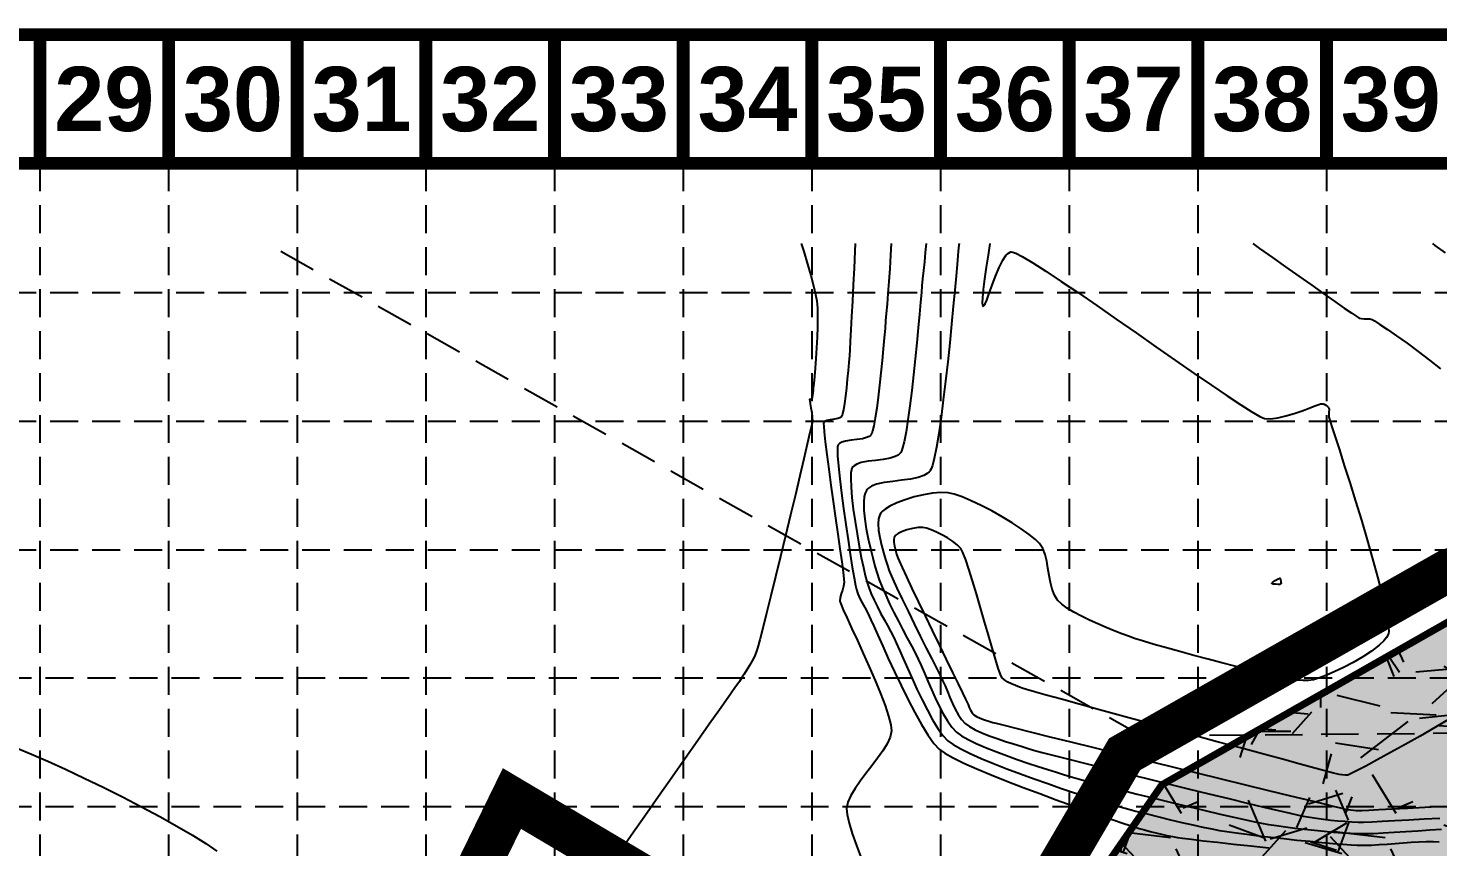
# Model space of a CAD drawing. Header units: feet. Extents: x 2414608 to 4831854, y 6980761 to 13962729.
# Drawn here: x 2415607.1 to 2415985.1, y 6981924.6 to 6982144.1 of the extents above; entities that cross this region are included whole.
import ezdxf
from ezdxf.enums import TextEntityAlignment as Align

# ---------------------------------------------------------------- set-up
doc = ezdxf.new("R2010")
doc.units = ezdxf.units.FT
doc.header["$LTSCALE"] = 40
doc.header["$MEASUREMENT"] = 0
doc.linetypes.add('DASHED2', pattern=[0.375, 0.25, -0.125])
doc.linetypes.add('HIDDEN', pattern=[0.375, 0.25, -0.125])
for name, color, linetype in [('BASE', 7, 'CONTINUOUS'), ('CONSTRUCTION ENTRANCE', 130, 'CONTINUOUS'), ('E-CNTR-1', 11, 'CONTINUOUS'), ('E-CNTR-5', 13, 'CONTINUOUS'), ('esmt', 2, 'DASHED2'), ('GRID', 254, 'HIDDEN'), ('LIMITS OF DISTURBANCE', 1, 'DASHED2')]:
    doc.layers.add(name, color=color, linetype=linetype)
doc.styles.get("Standard").update_dxf_attribs({"font": 'ARIALBD.TTF', "width": 2})
pattern_1 = [(228.0128, (-2222763.533272509, -6422397.110558138), (-460.7998981723102, -518.4000772765771), [7.749273599999998, -767.1794687999999]), (184.9697, (-2222768.71727251, -6422402.870558138), (691.2000605674158, 57.59949928360616), [13.2979968, -1316.50128]), (132.5104, (-2222781.965272509, -6422404.022558138), (575.9994653767764, -633.6004996149808), [9.376588799999997, -928.2834431999997]), (267.2737, (-2222804.429272509, -6422418.422558138), (57.59977062108617, 1152.000016990471), [12.10970879999999, -1198.860940799999]), (292.8337, (-2222805.00527251, -6422430.518558138), (-288.0005705531793, 691.1997933183997), [11.874528, -1175.5798848]), (357.2737, (-2222800.39727251, -6422441.462558138), (-1152.000016990472, 57.59977062108621), [12.1097088, -1198.8609408]), (37.6942, (-2222788.30127251, -6422442.038558139), (-748.8004231075954, -575.9994473372462), [16.01447039999999, -1585.431302399999]), (72.2553, (-2222775.629272509, -6422432.246558138), (403.2006199318316, 1267.199782919377), [15.1193088, -1496.8120896]), (121.4296, (-2222771.021272509, -6422417.846558138), (-460.8004742885586, 748.7997141019716), [12.15072, -1202.9226048]), (175.2364, (-2222777.357272509, -6422407.478558138), (633.6000545080082, -57.59951228128858), [13.87192319999999, -679.7239487999992]), (222.3974, (-2222791.18127251, -6422406.326558138), (-691.2004234218183, -633.599543924013), [17.9394048, -1776.0024]), (138.8141, (-2222747.405272509, -6422418.998558138), (-403.2001697360092, 345.5998452485426), [6.122937599999999, -606.1734144000001]), (171.4692, (-2222752.01327251, -6422414.966558138), (748.7999012053515, -115.2004556182919), [11.64885119999999, -1153.239033599999]), (225, (-2222763.533272509, -6422413.238558138), (-6.394884621840901e-15, -57.60001782425964), [8.145849599999998, -73.31281919999999]), (203.1985999999999, (-2222767.56527251, -6422406.326558138), (287.9999844864236, 115.2000763352555), [4.386700800000001, -434.281824]), (291.8014, (-2222771.59727251, -6422408.054558137), (-57.59999484483737, 172.8000157254203), [6.203692799999998, -303.9818111999999]), (30.9638, (-2222769.293272509, -6422413.814558138), (172.7998860837887, 115.2001430519462), [10.07591039999999, -325.7869247999997]), (161.5651, (-2222760.65327251, -6422408.630558138), (115.2000250325546, -57.59990802562794), [7.285881600000001, -174.8613312]), (16.38950000000001, (-2222805.00527251, -6422408.054558137), (576.0001266285288, 172.799580085515), [10.20672, -1010.467872]), (70.3462, (-2222795.21327251, -6422405.174558138), (-230.3997262486126, -633.6001230109182), [8.562873599999998, -847.7227007999998]), (293.1986, (-2222760.65327251, -6422397.110558138), (-115.2000763352556, 287.9999844864234), [8.773343999999996, -429.8951807999999]), (343.6105, (-2222757.197272509, -6422405.174558138), (-576.0001266285287, 172.7995800855152), [10.20671999999999, -1010.467871999999]), (339.444, (-2222805.00527251, -6422443.766558138), (-288.0001062456436, 115.1997693938832), [9.842687999999999, -482.2919424]), (294.7751, (-2222795.78927251, -6422447.222558138), (-287.9995501005217, 633.6001970979329), [8.24705279999999, -816.459436799999]), (66.80140000000002, (-2222760.077272509, -6422454.710558138), (115.2000763352556, 287.9999844864234), [8.773343999999996, -429.8951807999999]), (17.35400000000001, (-2222756.621272509, -6422446.646558138), (-748.8001162999777, -230.3996833301251), [9.655545599999996, -955.8964223999997]), (69.444, (-2222788.30127251, -6422454.710558138), (-115.1997693938834, -288.0001062456434), [4.921343999999999, -487.2132864]), (101.3098999999999, (-2222763.533272509, -6422454.710558138), (-57.59986361250846, 230.4000433285028), [2.937023999999998, -290.7664703999998]), (165.9638, (-2222764.109272509, -6422451.830558138), (172.800031449009, -57.59988810400773), [11.874528, -225.61632]), (186.009, (-2222775.629272509, -6422448.950558138), (575.999985652188, 57.59996068695406), [11.00448, -1089.4419648]), (303.6901, (-2222769.293272509, -6422418.998558138), (-57.60007686761419, 115.1999745276188), [8.307187199999996, -199.3725503999999]), (353.1572, (-2222764.685272509, -6422425.910558138), (979.1999634515644, -115.2004606804662), [14.5033344, -1435.8276288]), (60.94540000000001, (-2222750.285272509, -6422427.638558138), (-230.4000015666785, -403.2000221512138), [5.930265599999998, -587.0980223999998]), (90, (-2222747.405272509, -6422422.454558138), (-57.59999999999999, 57.59999999999998), [3.455999999999999, -54.14399999999998]), (120.2564, (-2222776.781272509, -6422447.222558138), (230.3997054798351, -403.2001414572325), [8.0020224, -792.2027519999999]), (48.01279999999998, (-2222780.81327251, -6422440.310558138), (460.79989817231, 518.4000772765772), [15.4985472, -759.4301951999996]), (0, (-2222770.445272509, -6422428.790558138), (57.59999999999999, 57.59999999999998), [14.976, -42.624]), (325.3048, (-2222755.469272509, -6422428.790558138), (-575.9996693176815, 403.2004959126406), [9.107366399999998, -901.6285823999999]), (254.0546, (-2222747.981272509, -6422433.974558138), (-57.59999362347155, -230.4000072951638), [8.386675199999997, -410.9476607999999]), (207.646, (-2222750.285272509, -6422442.038558139), (-1094.399758493544, -576.0004442785445), [13.654944, -1351.8417024]), (175.4261, (-2222762.38127251, -6422448.374558138), (-748.800032158779, 57.59970054687842), [14.44602239999999, -1430.154662399999])]

msp = doc.modelspace()

# ---------------------------------------------------------------- hatches: boundary and pattern name
at = {"layer": 'CONSTRUCTION ENTRANCE'}
h = msp.add_hatch(dxfattribs=at)
h.set_pattern_fill('GRAVEL', color=256, scale=57.59999999999999, style=0)
h.set_pattern_definition(pattern_1)
h.paths.add_polyline_path([(2416131.912233004, 6982012.65770456), (2416012.186139903, 6981998.671972117), (2415911.118652926, 6981941.175042673), (2415883.13074374, 6981900.771796904), (2415863.252732472, 6981858.46152065), (2415982.640375817, 6981794.825510407), (2416006.517921198, 6981874.370526219), (2416034.375029623, 6981914.143028108), (2416082.130092531, 6981922.097530891), (2416132.229681105, 6981928.587380555)])
h = msp.add_hatch(dxfattribs=at)
h.set_pattern_fill('GRAVEL', color=256, scale=57.59999999999999, style=0)
h.set_pattern_definition(pattern_1)
h.paths.add_polyline_path([(2416131.912233004, 6982012.65770456), (2416012.186139903, 6981998.671972117), (2415911.118652926, 6981941.175042673), (2415883.13074374, 6981900.771796904), (2415863.252732472, 6981858.46152065), (2415982.640375817, 6981794.825510407), (2416006.517921198, 6981874.370526219), (2416034.375029623, 6981914.143028108), (2416082.130092531, 6981922.097530891), (2416132.229681105, 6981928.587380555)])
h = msp.add_hatch(dxfattribs=at)
h.set_pattern_fill('GRAVEL', color=256, scale=57.59999999999999, style=0)
h.set_pattern_definition(pattern_1)
h.paths.add_polyline_path([(2416131.912233004, 6982012.65770456), (2416012.186139903, 6981998.671972117), (2415911.118652926, 6981941.175042673), (2415883.13074374, 6981900.771796904), (2415863.252732472, 6981858.46152065), (2415982.640375817, 6981794.825510407), (2416006.517921198, 6981874.370526219), (2416034.375029623, 6981914.143028108), (2416082.130092531, 6981922.097530891), (2416132.229681105, 6981928.587380555)])
h = msp.add_hatch(dxfattribs=at)
h.set_pattern_fill('GRAVEL', color=256, scale=57.59999999999999, style=0)
h.set_pattern_definition(pattern_1)
h.paths.add_polyline_path([(2416131.912233004, 6982012.65770456), (2416012.186139903, 6981998.671972117), (2415911.118652926, 6981941.175042673), (2415883.13074374, 6981900.771796904), (2415863.252732472, 6981858.46152065), (2415982.640375817, 6981794.825510407), (2416006.517921198, 6981874.370526219), (2416034.375029623, 6981914.143028108), (2416082.130092531, 6981922.097530891), (2416132.229681105, 6981928.587380555)])
h = msp.add_hatch(dxfattribs=at)
h.set_pattern_fill('GRAVEL', color=256, scale=11.52, style=0)
h.set_pattern_definition([(228.0128, (-2222796.71087251, -6422443.190558138), (-92.15997963446203, -103.6800154553155), [1.549854719999999, -153.43589376]), (184.9697, (-2222797.747672509, -6422444.342558138), (138.2400121134832, 11.51989985672123), [2.65959936, -263.300256]), (132.5104, (-2222800.39727251, -6422444.572958138), (115.1998930753553, -126.7200999229962), [1.87531776, -185.6566886399999]), (267.2737, (-2222804.89007251, -6422447.452958138), (11.51995412421723, 230.4000033980943), [2.421941759999998, -239.7721881599999]), (292.8337, (-2222805.00527251, -6422449.872158138), (-57.60011411063585, 138.2399586636799), [2.3749056, -235.11597696]), (357.2737, (-2222804.08367251, -6422452.060958138), (-230.4000033980943, 11.51995412421724), [2.421941759999999, -239.77218816]), (37.6942, (-2222801.664472509, -6422452.176158138), (-149.7600846215191, -115.1998894674493), [3.202894079999999, -317.0862604799999]), (72.2553, (-2222799.13007251, -6422450.217758138), (80.6401239863663, 253.4399565838754), [3.023861759999999, -299.3624179199999]), (121.4296, (-2222798.208472509, -6422447.337758138), (-92.16009485771173, 149.7599428203943), [2.430143999999999, -240.5845209599999]), (175.2364, (-2222799.47567251, -6422445.264158138), (126.7200109016016, -11.51990245625772), [2.774384639999997, -135.9447897599998]), (222.3974, (-2222802.24047251, -6422445.033758138), (-138.2400846843637, -126.7199087848026), [3.587880960000001, -355.20048]), (138.8141, (-2222793.485272509, -6422447.568158139), (-80.64003394720184, 69.11996904970852), [1.22458752, -121.23468288]), (171.4692, (-2222794.40687251, -6422446.761758137), (149.7599802410703, -23.04009112365838), [2.329770239999998, -230.6478067199998]), (225, (-2222796.71087251, -6422446.416158138), (-1.27897692436818e-15, -11.52000356485193), [1.62916992, -14.66256384]), (203.1985999999999, (-2222797.51727251, -6422445.033758138), (57.59999689728471, 23.04001526705111), [0.8773401600000001, -86.85636480000001]), (291.8014, (-2222798.32367251, -6422445.379358138), (-11.51999896896747, 34.56000314508406), [1.240738559999999, -60.79636223999998]), (30.9638, (-2222797.862872509, -6422446.531358138), (34.55997721675774, 23.04002861038923), [2.015182079999998, -65.15738495999994]), (161.5651, (-2222796.134872509, -6422445.494558138), (23.04000500651092, -11.51998160512559), [1.45717632, -34.97226624]), (16.38950000000001, (-2222805.00527251, -6422445.379358138), (115.2000253257058, 34.55991601710301), [2.041344, -202.0935744]), (70.3462, (-2222803.04687251, -6422444.803358139), (-46.07994524972251, -126.7200246021837), [1.71257472, -169.54454016]), (293.1986, (-2222796.134872509, -6422443.190558138), (-23.04001526705111, 57.5999968972847), [1.7546688, -85.97903615999998]), (343.6105, (-2222795.443672509, -6422444.803358139), (-115.2000253257058, 34.55991601710304), [2.041343999999998, -202.0935743999999]), (339.444, (-2222805.00527251, -6422452.521758138), (-57.60002124912872, 23.03995387877664), [1.9685376, -96.45838848]), (294.7751, (-2222803.16207251, -6422453.212958138), (-57.59991002010435, 126.7200394195866), [1.649410559999998, -163.2918873599998]), (66.80140000000002, (-2222796.019672509, -6422454.710558138), (23.04001526705113, 57.5999968972847), [1.7546688, -85.97903615999998]), (17.35400000000001, (-2222795.32847251, -6422453.097758139), (-149.7600232599955, -46.07993666602502), [1.931109119999999, -191.1792844799999]), (69.444, (-2222801.664472509, -6422454.710558138), (-23.03995387877668, -57.60002124912869), [0.9842687999999999, -97.44265727999999]), (101.3098999999999, (-2222796.71087251, -6422454.710558138), (-11.51997272250169, 46.08000866570055), [0.5874047999999996, -58.15329407999995]), (165.9638, (-2222796.826072509, -6422454.134558138), (34.56000628980181, -11.51997762080155), [2.3749056, -45.123264]), (186.009, (-2222799.13007251, -6422453.558558138), (115.1999971304376, 11.51999213739081), [2.200896000000001, -217.8883929600001]), (303.6901, (-2222797.862872509, -6422447.568158139), (-11.52001537352284, 23.03999490552376), [1.66143744, -39.87451007999999]), (353.1572, (-2222796.941272509, -6422448.950558138), (195.8399926903129, -23.04009213609324), [2.90066688, -287.16552576]), (60.94540000000001, (-2222794.061272509, -6422449.296158138), (-46.0800003133357, -80.64000443024275), [1.18605312, -117.41960448]), (90, (-2222793.485272509, -6422448.259358138), (-11.52, 11.52), [0.6911999999999997, -10.82879999999999]), (120.2564, (-2222799.36047251, -6422453.212958138), (46.07994109596704, -80.64002829144651), [1.600404479999999, -158.4405504]), (48.01279999999998, (-2222800.16687251, -6422451.830558138), (92.159979634462, 103.6800154553155), [3.099709439999999, -151.8860390399999]), (0, (-2222798.09327251, -6422449.526558137), (11.52, 11.52), [2.995200000000001, -8.524799999999999]), (325.3048, (-2222795.098072509, -6422449.526558137), (-115.1999338635363, 80.64009918252812), [1.82147328, -180.32571648]), (254.0546, (-2222793.60047251, -6422450.563358138), (-11.51999872469431, -46.08000145903277), [1.67733504, -82.18953215999998]), (207.646, (-2222794.061272509, -6422452.176158138), (-218.8799516987089, -115.2000888557089), [2.7309888, -270.36834048]), (175.4261, (-2222796.48047251, -6422453.443358138), (-149.7600064317558, 11.51994010937568), [2.889204479999997, -286.0309324799997])])
h.paths.add_polyline_path([(2416131.912233004, 6982012.65770456), (2416012.186139903, 6981998.671972117), (2415911.118652926, 6981941.175042673), (2415883.13074374, 6981900.771796904), (2415863.252732472, 6981858.46152065), (2415982.640375817, 6981794.825510407), (2416006.517921198, 6981874.370526219), (2416034.375029623, 6981914.143028108), (2416082.130092531, 6981922.097530891), (2416132.229681105, 6981928.587380555)])

# ---------------------------------------------------------------- linework, layer by layer
at = {"layer": 'BASE', "const_width": 3.449999999138527}
for points in [[(2414609.763089786, 6980762.343099241), (2416817.763089234, 6980762.343099241), (2416817.763089234, 6982142.343098431), (2414609.763089786, 6982142.343098431)], [(2414644.263089777, 6980796.843099222), (2416783.263089243, 6980796.843099222), (2416783.263089243, 6982107.843098451), (2414644.263089777, 6982107.843098451)]]:
    msp.add_lwpolyline(points, close=True, dxfattribs=at)
for points in [[(2415610.263089536, 6982107.843098451), (2415610.263089536, 6982142.343098431)], [(2415644.763089527, 6982107.843098451), (2415644.763089527, 6982142.343098431)], [(2415679.263089519, 6982107.843098451), (2415679.263089519, 6982142.343098431)], [(2415713.76308951, 6982107.843098451), (2415713.76308951, 6982142.343098431)], [(2415748.263089501, 6982107.843098451), (2415748.263089501, 6982142.343098431)], [(2415782.763089493, 6982107.843098451), (2415782.763089493, 6982142.343098431)], [(2415817.263089484, 6982107.843098451), (2415817.263089484, 6982142.343098431)], [(2415851.763089476, 6982107.843098451), (2415851.763089476, 6982142.343098431)], [(2415886.263089467, 6982107.843098451), (2415886.263089467, 6982142.343098431)], [(2415920.763089458, 6982107.843098451), (2415920.763089458, 6982142.343098431)], [(2415955.26308945, 6982107.843098451), (2415955.26308945, 6982142.343098431)]]:
    msp.add_lwpolyline(points, dxfattribs=at)
at = {"layer": 'CONSTRUCTION ENTRANCE', "const_width": 1.92}
msp.add_lwpolyline([(2416131.912233004, 6982012.65770456), (2416012.186139903, 6981998.671972117), (2415911.118652926, 6981941.175042673), (2415883.13074374, 6981900.771796904), (2415863.252732472, 6981858.46152065), (2415982.640375817, 6981794.825510407), (2416006.517921198, 6981874.370526219), (2416034.375029623, 6981914.143028108), (2416082.130092531, 6981922.097530891), (2416132.229681105, 6981928.587380555)], close=True, dxfattribs=at)
at = {"layer": 'E-CNTR-1', "color": 43, "flags": 128}
for points, elevation in [([(2415814.43343493, 6982086.295724131), (2415815.100081715, 6982084.18361324), (2415816.100308884, 6982080.834870363), (2415816.972347238, 6982077.732602329), (2415817.689527769, 6982074.981405094), (2415818.225181467, 6982072.685874607), (2415818.552639331, 6982070.950606818), (2415818.740750666, 6982069.019923145), (2415818.81185933, 6982066.667432013), (2415818.786521929, 6982064.016966544), (2415818.685295062, 6982061.19235987), (2415818.528735338, 6982058.317445112), (2415818.337399357, 6982055.516055401), (2415818.131843723, 6982052.912023856), (2415817.93262504, 6982050.629183604), (2415817.760299913, 6982048.791367775), (2415817.635424944, 6982047.52240949), (2415817.578556736, 6982046.946141877), (2415817.524722294, 6982046.326605239), (2415817.455102172, 6982045.62805041), (2415817.375417013, 6982045.034242325), (2415817.291387465, 6982044.728945921), (2415816.962689437, 6982044.631487298), (2415816.653777621, 6982044.534005999), (2415816.685592568, 6982044.181486322), (2415816.829351462, 6982043.365523441), (2415817.028508076, 6982042.248895094), (2415817.22651618, 6982040.994378999), (2415817.366829551, 6982039.764752881), (2415817.392901957, 6982038.722794468), (2415817.217744518, 6982037.758037063), (2415816.756071536, 6982035.643116152), (2415816.047448098, 6982032.541460191), (2415815.131439288, 6982028.616497647), (2415814.047610192, 6982024.031656986), (2415812.835525895, 6982018.950366664), (2415811.534751483, 6982013.53605515), (2415810.184852043, 6982007.952150899), (2415808.825392656, 6982002.36208238), (2415807.495938413, 6981996.929278054), (2415806.236054397, 6981991.817166387), (2415805.085305693, 6981987.189175839), (2415804.083257386, 6981983.208734871), (2415803.269474564, 6981980.039271946), (2415802.683522308, 6981977.844215529), (2415802.364965709, 6981976.786994084), (2415801.844456521, 6981975.61029461), (2415801.221151235, 6981974.407764393), (2415800.529019974, 6981973.200133265), (2415799.802032864, 6981972.008131063), (2415799.074160028, 6981970.852487626), (2415798.379371595, 6981969.753932788), (2415797.813546737, 6981968.919498228), (2415796.589307153, 6981967.159891068), (2415794.784683663, 6981964.583508134), (2415792.477707094, 6981961.298746266), (2415789.746408268, 6981957.414002307), (2415786.66881801, 6981953.037673086), (2415783.322967144, 6981948.27815544), (2415779.786886493, 6981943.243846213), (2415776.138606881, 6981938.043142231), (2415772.456159133, 6981932.784440338), (2415768.81757407, 6981927.576137367), (2415765.300882519, 6981922.526630153)], 967.6800000000001), ([(2415838.534966929, 6982086.295724131), (2415838.358955061, 6982083.208571862), (2415838.129609425, 6982079.635758704), (2415837.888330791, 6982076.184736007), (2415837.647675372, 6982072.957037291), (2415837.42019938, 6982070.054196073), (2415837.218459027, 6982067.577745869), (2415837.055010527, 6982065.629220205), (2415836.879075987, 6982063.559232075), (2415836.658223947, 6982061.005138903), (2415836.397500971, 6982058.085911124), (2415836.101953623, 6982054.920519156), (2415835.77662847, 6982051.627933432), (2415835.426572075, 6982048.327124381), (2415835.056831004, 6982045.137062429), (2415834.67245182, 6982042.176718007), (2415834.278481089, 6982039.565061538), (2415833.879965377, 6982037.421063456), (2415833.561271711, 6982036.122527154), (2415833.32401647, 6982035.431651919), (2415833.167292375, 6982035.120119639), (2415833.089485265, 6982035.011924153), (2415832.945620246, 6982034.861220375), (2415832.596833763, 6982034.598095664), (2415831.940724153, 6982034.287274683), (2415830.872966986, 6982033.996241951), (2415829.346448748, 6982033.759718799), (2415827.760104736, 6982033.572507592), (2415826.278195169, 6982033.335933317), (2415825.278243182, 6982033.04482288), (2415824.691723098, 6982032.733922155), (2415824.398251368, 6982032.47073405), (2415824.284720244, 6982032.319995509), (2415824.234553789, 6982032.212185104), (2415824.161390091, 6982031.862851225), (2415824.115851461, 6982031.02584578), (2415824.164581112, 6982029.385141733), (2415824.37909483, 6982026.618667222), (2415824.735374019, 6982023.222583644), (2415825.202451136, 6982019.374208018), (2415825.749358641, 6982015.250857347), (2415826.345128994, 6982011.029848647), (2415826.958794652, 6982006.888498927), (2415827.559388075, 6982003.004125204), (2415828.115941723, 6981999.554044483), (2415828.597488055, 6981996.715573782), (2415828.973059529, 6981994.666030105), (2415829.211688605, 6981993.582730471), (2415829.630645839, 6981992.390235279), (2415830.1673064, 6981991.170229071), (2415830.780283444, 6981989.941963257), (2415831.428190123, 6981988.724689256), (2415832.06963959, 6981987.537658473), (2415832.663244999, 6981986.400122324), (2415833.103506983, 6981985.44830226), (2415833.880296687, 6981983.703861603), (2415834.947310483, 6981981.301430386), (2415836.25824475, 6981978.37563864), (2415837.766795864, 6981975.061116398), (2415839.426660202, 6981971.492493691), (2415841.191534135, 6981967.804400552), (2415843.015114044, 6981964.131467011), (2415844.851096302, 6981960.608323104), (2415846.653177287, 6981957.36959886), (2415848.375053374, 6981954.54992431), (2415849.970420938, 6981952.283929493), (2415851.392976357, 6981950.706244432), (2415852.884498252, 6981949.636587177), (2415855.137912635, 6981948.381335567), (2415858.040734888, 6981946.973726932), (2415861.480480389, 6981945.446998596), (2415865.344664522, 6981943.83438789), (2415869.520802668, 6981942.169132142), (2415873.896410208, 6981940.484468674), (2415878.359002521, 6981938.813634815), (2415882.796094992, 6981937.189867897), (2415887.095202999, 6981935.646405243), (2415891.143841924, 6981934.216484185), (2415894.829527149, 6981932.933342041), (2415898.039774054, 6981931.830216148), (2415900.66209802, 6981930.940343829), (2415902.58401443, 6981930.296962413), (2415903.693038662, 6981929.933309224), (2415905.062155129, 6981929.510883673), (2415906.496039905, 6981929.097527487), (2415907.974995689, 6981928.697861558), (2415909.479325182, 6981928.316506772), (2415910.98933108, 6981927.958084029), (2415912.485316081, 6981927.627214219), (2415913.947582886, 6981927.328518238), (2415915.356434193, 6981927.06661698), (2415916.699173621, 6981926.873091179), (2415919.042110987, 6981926.580972316), (2415922.215458261, 6981926.208153451), (2415926.049427414, 6981925.772527652), (2415930.374230421, 6981925.291987984), (2415935.020079249, 6981924.784427513), (2415939.817185871, 6981924.267739305)], 971.52), ([(2415847.879527141, 6982086.295724131), (2415847.670627236, 6982083.910896475), (2415847.428293484, 6982081.413754357), (2415847.188480592, 6982079.053016262), (2415846.970393568, 6982076.886184), (2415846.793237422, 6982074.970759369), (2415846.639092799, 6982073.156157354), (2415846.417405618, 6982070.585160716), (2415846.135043166, 6982067.393535918), (2415845.798872737, 6982063.717049422), (2415845.415761626, 6982059.691467699), (2415844.992577123, 6982055.452557201), (2415844.536186523, 6982051.136084405), (2415844.053457118, 6982046.877815765), (2415843.551256199, 6982042.813517749), (2415843.036451061, 6982039.078956822), (2415842.515908998, 6982035.809899444), (2415841.996497296, 6982033.142112086), (2415841.586396622, 6982031.532031671), (2415841.284295257, 6982030.675842755), (2415841.086325157, 6982030.288661828), (2415840.988534166, 6982030.153413268), (2415840.805973012, 6982029.959322899), (2415840.371687441, 6982029.61448868), (2415839.566680267, 6982029.193992061), (2415838.260779068, 6982028.781426205), (2415836.370624224, 6982028.434061246), (2415834.344388332, 6982028.183430938), (2415832.343149258, 6982027.932771983), (2415830.527984861, 6982027.585321086), (2415829.318071437, 6982027.172645232), (2415828.606052419, 6982026.752042046), (2415828.243757677, 6982026.407125324), (2415828.100191558, 6982026.212990267), (2415828.018143741, 6982026.061823213), (2415827.882621516, 6982025.662661432), (2415827.747178769, 6982024.837769311), (2415827.683163977, 6982023.360342762), (2415827.768941415, 6982021.002268416), (2415828.010991485, 6982018.199912935), (2415828.379373044, 6982015.085940755), (2415828.844144953, 6982011.793016322), (2415829.375366069, 6982008.453804071), (2415829.943095252, 6982005.200968453), (2415830.517391361, 6982002.167173898), (2415831.068313254, 6981999.485084856), (2415831.565919788, 6981997.287365761), (2415831.980269826, 6981995.70668106), (2415832.533705087, 6981994.049641871), (2415833.20957431, 6981992.361013389), (2415833.982188285, 6981990.652745155), (2415834.825857807, 6981988.936786698), (2415835.714893665, 6981987.225087555), (2415836.623606653, 6981985.529597257), (2415837.526307564, 6981983.862265341), (2415838.397307186, 6981982.235041341), (2415839.210916315, 6981980.659874788), (2415839.889403333, 6981979.228760097), (2415840.744333206, 6981977.317457883), (2415841.751698486, 6981975.022432961), (2415842.887491722, 6981972.440150147), (2415844.127705471, 6981969.667074271), (2415845.448332284, 6981966.799670143), (2415846.825364712, 6981963.934402584), (2415848.234795309, 6981961.167736413), (2415849.652616624, 6981958.59613645), (2415851.054821214, 6981956.316067515), (2415852.417401628, 6981954.423994428), (2415853.716350419, 6981953.016382001), (2415855.136540841, 6981951.976583926), (2415857.173565567, 6981950.817022081), (2415859.729868926, 6981949.563432345), (2415862.707895254, 6981948.241550606), (2415866.010088878, 6981946.877112746), (2415869.53889413, 6981945.495854652), (2415873.196755338, 6981944.123512203), (2415876.886116838, 6981942.78582129), (2415880.509422956, 6981941.508517795), (2415883.969118027, 6981940.317337604), (2415887.167646378, 6981939.238016599), (2415890.007452341, 6981938.296290662), (2415892.390980247, 6981937.517895686), (2415894.220674429, 6981936.928567548), (2415896.207717242, 6981936.320045658), (2415898.571955325, 6981935.641092958), (2415901.238958808, 6981934.909872605), (2415904.134297822, 6981934.144547747), (2415907.183542498, 6981933.363281538), (2415910.312262963, 6981932.584237134), (2415913.446029351, 6981931.825577683), (2415916.510411787, 6981931.105466338), (2415919.430980407, 6981930.44206625), (2415922.133305337, 6981929.853540578), (2415924.542956709, 6981929.358052463), (2415926.585504654, 6981928.973765069), (2415928.554694856, 6981928.655879614), (2415931.013465011, 6981928.304339305), (2415933.867899504, 6981927.928873941), (2415937.024082722, 6981927.539213329), (2415940.388099052, 6981927.145087267), (2415943.86603288, 6981926.756225562), (2415947.36396859, 6981926.382358016), (2415950.78799057, 6981926.033214428), (2415954.044183207, 6981925.718524606), (2415957.038630887, 6981925.448018351), (2415959.677417997, 6981925.231425464), (2415961.86662892, 6981925.078475747), (2415963.512348047, 6981924.998899007), (2415965.33886793, 6981924.987109431), (2415967.304365413, 6981925.04380946), (2415969.374152519, 6981925.152478994), (2415971.513541277, 6981925.296597924), (2415973.687843717, 6981925.459646147), (2415975.86237186, 6981925.625103557), (2415978.00243774, 6981925.77645005), (2415980.07335338, 6981925.89716552), (2415982.04043081, 6981925.97072986), (2415983.868982056, 6981925.980622968), (2415985.499607179, 6981925.897553513)], 973.44), ([(2415856.732638834, 6982086.295724131), (2415856.688988215, 6982085.910736255), (2415856.531464318, 6982084.312298532), (2415856.420269129, 6982083.00681554), (2415856.223489724, 6982080.733205055), (2415855.948992797, 6982077.630834269), (2415855.604645039, 6982073.839070391), (2415855.198313143, 6982069.497280611), (2415854.737863801, 6982064.74483213), (2415854.231163704, 6982059.721092143), (2415853.686079544, 6982054.565427857), (2415853.110478015, 6982049.417206462), (2415852.512225806, 6982044.41579516), (2415851.899189612, 6982039.700561148), (2415851.279236123, 6982035.410871621), (2415850.660232031, 6982031.686093787), (2415850.05004403, 6982028.665594835), (2415849.57352763, 6982026.849931231), (2415849.225570042, 6982025.885439975), (2415848.999032656, 6982025.44833961), (2415848.887583065, 6982025.294902384), (2415848.677747242, 6982025.069445747), (2415848.184666503, 6982024.662901051), (2415847.279591592, 6982024.153523846), (2415845.814570955, 6982023.632493461), (2415843.676657534, 6982023.172468196), (2415841.338571774, 6982022.843433502), (2415838.950888102, 6982022.558042701), (2415836.664180949, 6982022.228949124), (2415834.629024738, 6982021.768806101), (2415833.283202469, 6982021.247639116), (2415832.489105346, 6982020.738134732), (2415832.08028552, 6982020.331493472), (2415831.915662871, 6982020.105985021), (2415831.786692819, 6982019.884818338), (2415831.567972721, 6982019.377452834), (2415831.332680035, 6982018.465812081), (2415831.177424563, 6982017.002751007), (2415831.206460794, 6982014.848019423), (2415831.442461131, 6982012.424409636), (2415831.84157096, 6982009.831820265), (2415832.359935672, 6982007.170149939), (2415832.953700649, 6982004.539297288), (2415833.579011278, 6982002.039160935), (2415834.192012948, 6981999.769639512), (2415834.748851046, 6981997.830631646), (2415835.330005782, 6981996.111891533), (2415836.112570374, 6981994.156529861), (2415837.057390228, 6981992.019148577), (2415838.125310754, 6981989.754349643), (2415839.277177363, 6981987.416735018), (2415840.473835461, 6981985.060906654), (2415841.676130461, 6981982.741466509), (2415842.844907768, 6981980.513016541), (2415843.941012791, 6981978.430158705), (2415844.925290944, 6981976.547494956), (2415845.75858763, 6981974.919627255), (2415846.595550362, 6981973.153356183), (2415847.469381273, 6981971.161265343), (2415848.38218404, 6981969.011950506), (2415849.336062344, 6981966.774007444), (2415850.333119865, 6981964.516031929), (2415851.375460282, 6981962.306619733), (2415852.465187273, 6981960.214366623), (2415853.604404517, 6981958.307868381), (2415854.795215695, 6981956.655720772), (2415856.039724485, 6981955.326519568), (2415857.364891462, 6981954.342208926), (2415859.164261559, 6981953.308500598), (2415861.353785576, 6981952.242073143), (2415863.849414313, 6981951.159605106), (2415866.56709857, 6981950.077775037), (2415869.422789149, 6981949.013261485), (2415872.33243685, 6981947.982743002), (2415875.211992473, 6981947.002898139), (2415877.977406818, 6981946.090405442), (2415880.544630686, 6981945.261943465), (2415882.829614878, 6981944.534190757), (2415884.748310193, 6981943.923825868), (2415886.533750063, 6981943.391252477), (2415889.079548588, 6981942.686408257), (2415892.268006883, 6981941.837939639), (2415895.981426062, 6981940.874493053), (2415900.10210725, 6981939.824714923), (2415904.512351559, 6981938.717251682), (2415909.094460104, 6981937.580749757), (2415913.730734007, 6981936.443855577), (2415918.303474382, 6981935.335215568), (2415922.694982348, 6981934.283476165), (2415926.787559019, 6981933.317283788), (2415930.463505514, 6981932.465284868), (2415933.605122952, 6981931.756125839), (2415936.094712446, 6981931.218453123), (2415937.814575115, 6981930.880913151), (2415939.728614274, 6981930.563638413), (2415941.899158782, 6981930.238121632), (2415944.269711306, 6981929.91140436), (2415946.783774514, 6981929.590528159), (2415949.384851066, 6981929.282534578), (2415952.016443637, 6981928.99446518), (2415954.622054887, 6981928.73336152), (2415957.145187483, 6981928.506265152), (2415959.529344094, 6981928.320217634), (2415961.718027384, 6981928.182260522), (2415963.65474002, 6981928.099435369), (2415965.538889803, 6981928.092009532), (2415967.85137425, 6981928.157263105), (2415970.509956898, 6981928.280984741), (2415973.432401277, 6981928.448963096), (2415976.53647092, 6981928.64698683), (2415979.739929358, 6981928.860844601), (2415982.960540125, 6981929.076325064), (2415986.116066752, 6981929.279216877)], 975.36), ([(2415865.029246429, 6982086.295724131), (2415864.528326857, 6982083.197771657), (2415864.03029269, 6982079.970704309), (2415863.58231925, 6982076.848472202), (2415863.227255602, 6982074.038269605), (2415863.007950816, 6982071.747290784), (2415862.95904794, 6982070.427583396), (2415863.010583626, 6982069.806714266), (2415863.092088752, 6982069.593336926), (2415863.148014095, 6982069.551781542), (2415863.225619203, 6982069.549562018), (2415863.39765482, 6982069.665806347), (2415863.696070953, 6982070.114648508), (2415864.164540661, 6982071.149207496), (2415864.8533577, 6982072.979888999), (2415865.643646315, 6982075.195963031), (2415866.521233307, 6982077.570489734), (2415867.47194548, 6982079.876529241), (2415868.481609638, 6982081.887141693), (2415869.322262004, 6982083.130420586), (2415869.967193025, 6982083.773588172), (2415870.402323275, 6982084.03737588), (2415870.621101117, 6982084.114325976), (2415870.751640403, 6982084.126384811), (2415871.135787704, 6982084.051890196), (2415872.005726294, 6982083.704707306), (2415873.674845629, 6982082.833358282), (2415876.495878815, 6982081.154291458), (2415880.024639504, 6982078.906055402), (2415884.144842861, 6982076.181064682), (2415888.740204045, 6982073.071733857), (2415893.694438221, 6982069.670477498), (2415898.891260549, 6982066.069710163), (2415904.214386196, 6982062.361846419), (2415909.547530321, 6982058.639300836), (2415914.774408091, 6982054.994487972), (2415919.778734661, 6982051.519822395), (2415924.4442252, 6982048.307718671), (2415928.654594868, 6982045.450591362), (2415932.293558829, 6982043.040855035), (2415935.244832244, 6982041.170924249), (2415937.392130278, 6982039.933213575), (2415938.619168092, 6982039.420137579), (2415940.277327703, 6982039.364696395), (2415942.250507009, 6982039.623551657), (2415944.405633251, 6982040.114748781), (2415946.609633673, 6982040.756333166), (2415948.72943552, 6982041.466350209), (2415950.631966035, 6982042.162845325), (2415952.184152463, 6982042.763863912), (2415953.252922047, 6982043.187451375), (2415953.705202032, 6982043.351653117), (2415954.031014798, 6982043.358324752), (2415954.374134309, 6982043.326486779), (2415954.680180777, 6982043.243076028), (2415955.066946644, 6982043.025977684), (2415955.539248902, 6982042.667123881), (2415955.873244593, 6982042.264521878), (2415955.945747306, 6982041.812803168), (2415955.928154302, 6982041.143153185), (2415955.895827057, 6982040.402265384), (2415955.924127047, 6982039.736833217), (2415956.14161087, 6982039.007675676), (2415956.716016617, 6982037.207295615), (2415957.593076276, 6982034.482226984), (2415958.71852184, 6982030.979003729), (2415960.038085297, 6982026.844159802), (2415961.497498636, 6982022.22422915), (2415963.04249385, 6982017.265745723), (2415964.618802928, 6982012.115243464), (2415966.172157859, 6982006.919256325), (2415967.648290633, 6982001.824318259), (2415968.992933243, 6981996.976963209), (2415970.151817674, 6981992.523725124), (2415971.07067592, 6981988.611137955), (2415971.69523997, 6981985.385735649), (2415971.946531286, 6981983.398657717), (2415971.9718891, 6981982.303643629), (2415971.904610399, 6981981.779453716), (2415971.844413442, 6981981.58262142), (2415971.718365756, 6981981.300915263), (2415971.378404883, 6981980.723568982), (2415970.666107914, 6981979.828616389), (2415969.387110691, 6981978.59786254), (2415967.36303206, 6981977.034588939), (2415965.000980637, 6981975.48962742), (2415962.445190456, 6981974.012159116), (2415959.839895548, 6981972.651365169), (2415957.329329951, 6981971.456426719), (2415955.057727692, 6981970.476524902), (2415953.169322807, 6981969.760840857), (2415951.808349331, 6981969.358555725), (2415950.436324613, 6981969.171158846), (2415948.963423369, 6981969.158561253), (2415947.419980854, 6981969.285682624), (2415945.836332325, 6981969.517442657), (2415944.242813035, 6981969.818761038), (2415942.669758244, 6981970.154557453), (2415941.147503205, 6981970.489751601), (2415939.706383176, 6981970.789263159), (2415938.43574762, 6981971.067920761), (2415936.421362167, 6981971.550016566), (2415933.792541051, 6981972.203153838), (2415930.678598519, 6981972.994935846), (2415927.208848806, 6981973.892965855), (2415923.512606151, 6981974.86484713), (2415919.719184794, 6981975.878182936), (2415915.957898974, 6981976.900576538), (2415912.358062932, 6981977.899631204), (2415909.048990906, 6981978.842950201), (2415906.159997134, 6981979.698136789), (2415903.820395856, 6981980.432794236), (2415902.159501312, 6981981.014525808), (2415900.361412787, 6981981.712713154), (2415898.341056854, 6981982.511575758), (2415896.173395901, 6981983.395996394), (2415893.933392318, 6981984.350857843), (2415891.696008492, 6981985.361042878), (2415889.53620681, 6981986.411434276), (2415887.528949662, 6981987.486914819), (2415885.749199435, 6981988.572367277), (2415884.271918517, 6981989.652674433), (2415883.172069295, 6981990.712719058), (2415882.324408135, 6981992.033131214), (2415881.707054178, 6981993.621852195), (2415881.254632001, 6981995.403023055), (2415880.901766188, 6981997.300784864), (2415880.583081315, 6981999.239278676), (2415880.233201965, 6982001.142645549), (2415879.786752717, 6982002.935026542), (2415879.178358153, 6982004.540562718), (2415878.342642851, 6982005.883395132), (2415877.229940846, 6982006.990836162), (2415875.555977522, 6982008.327131429), (2415873.433192193, 6982009.82480683), (2415870.974024169, 6982011.416388261), (2415868.290912771, 6982013.034401627), (2415865.496297309, 6982014.611372823), (2415862.7026171, 6982016.079827749), (2415860.022311457, 6982017.372292301), (2415857.567819695, 6982018.421292379), (2415855.451581129, 6982019.15935388), (2415853.786035073, 6982019.519002711), (2415851.87237952, 6982019.565607677), (2415849.643690441, 6982019.366756093), (2415847.225077434, 6982018.956935676), (2415844.741650091, 6982018.37063414), (2415842.318518009, 6982017.642339201), (2415840.080790782, 6982016.80653858), (2415838.153578006, 6982015.89771999), (2415836.919451836, 6982015.141267927), (2415836.215353063, 6982014.568368396), (2415835.866441249, 6982014.187926046), (2415835.731134182, 6982013.998979779), (2415835.601964723, 6982013.779233321), (2415835.388961356, 6982013.294850365), (2415835.175257511, 6982012.466056338), (2415835.06670911, 6982011.19820318), (2415835.16928154, 6982009.411785891), (2415835.477958577, 6982007.479188367), (2415835.929926196, 6982005.483789923), (2415836.462370368, 6982003.508969879), (2415837.012477068, 6982001.638107541), (2415837.517432267, 6981999.954582233), (2415838.032178225, 6981998.543130191), (2415838.913868562, 6981996.479940515), (2415840.091564847, 6981993.897635506), (2415841.494328661, 6981990.928837459), (2415843.051221573, 6981987.706168679), (2415844.691305158, 6981984.36225146), (2415846.343640991, 6981981.029708101), (2415847.937290644, 6981977.841160909), (2415849.401315693, 6981974.929232172), (2415850.664777711, 6981972.426544198), (2415851.656738271, 6981970.465719281), (2415852.306258947, 6981969.179379718), (2415852.97283382, 6981967.74843538), (2415853.622764603, 6981966.206226074), (2415854.27730621, 6981964.606684858), (2415854.957713554, 6981963.003744792), (2415855.685241546, 6981961.45133893), (2415856.481145101, 6981960.003400328), (2415857.366679129, 6981958.713862046), (2415858.363098547, 6981957.636657137), (2415859.514242545, 6981956.792121344), (2415861.032279707, 6981955.957127456), (2415862.837976669, 6981955.138100958), (2415864.852100071, 6981954.341467338), (2415866.995416547, 6981953.573652067), (2415869.188692736, 6981952.841080637), (2415871.352695276, 6981952.150178526), (2415873.408190805, 6981951.507371216), (2415875.27594596, 6981950.919084193), (2415876.673402888, 6981950.515137458), (2415879.037221509, 6981949.88196321), (2415882.245784341, 6981949.049232814), (2415886.177473905, 6981948.046617614), (2415890.710672719, 6981946.90378898), (2415895.723763304, 6981945.65041826), (2415901.09512818, 6981944.316176819), (2415906.703149864, 6981942.930736007), (2415912.426210878, 6981941.523767184), (2415918.142693743, 6981940.124941709), (2415923.730980974, 6981938.763930936), (2415929.069455095, 6981937.470406224), (2415934.036498623, 6981936.274038931), (2415938.510494079, 6981935.204500413), (2415942.369823984, 6981934.291462028), (2415945.492870856, 6981933.564595131), (2415947.758017213, 6981933.053571081), (2415949.043645577, 6981932.788061237), (2415950.790252952, 6981932.496513256), (2415952.614501829, 6981932.222699018), (2415954.491511231, 6981931.971042624), (2415956.396400184, 6981931.745968172), (2415958.304287713, 6981931.55189976), (2415960.190292841, 6981931.39326148), (2415962.029534592, 6981931.27447744), (2415963.797131995, 6981931.199971731), (2415965.210844194, 6981931.208172395), (2415967.399671528, 6981931.283527805), (2415970.239689944, 6981931.414924925), (2415973.606975378, 6981931.59125072), (2415977.377603775, 6981931.801392162), (2415981.427651075, 6981932.03423621), (2415985.633193221, 6981932.278669841)], 977.2800000000001), ([(2415983.664246971, 6982086.295724131), (2415984.324771086, 6982085.81537564), (2415987.085071739, 6982083.79368045)], 981.12), ([(2415604.108232948, 6981950.979167411), (2415607.980871867, 6981949.399721688), (2415612.342829882, 6981947.509274424), (2415617.079844031, 6981945.361817588), (2415622.077651354, 6981943.011343147), (2415627.22198889, 6981940.511843076), (2415632.398593683, 6981937.917309338), (2415637.493202766, 6981935.281733907), (2415642.391553185, 6981932.659108744), (2415646.979381978, 6981930.103425825), (2415651.142426184, 6981927.668677112), (2415654.766422844, 6981925.408854585), (2415657.737108996, 6981923.377950201)], 965.76)]:
    msp.add_lwpolyline(points, dxfattribs=dict(at, elevation=elevation))
at = {"layer": 'E-CNTR-1', "color": 43, "elevation": 975.36, "flags": 128}
msp.add_lwpolyline([(2415940.616422322, 6981995.173951148), (2415940.621485727, 6981995.21983142), (2415940.709886946, 6981995.34894432), (2415940.996992101, 6981995.609910442), (2415941.552893644, 6981996.010450366), (2415942.278862276, 6981996.439132265), (2415942.719067404, 6981996.584945404), (2415942.934137579, 6981996.207388829), (2415943.070755246, 6981995.582961679), (2415943.09773915, 6981995.201719224), (2415942.907857046, 6981995.040920736), (2415942.656847572, 6981994.932729886), (2415942.296290474, 6981994.923025318), (2415941.615123955, 6981994.946568938), (2415940.944712932, 6981995.023498347)], close=True, dxfattribs=at)
at = {"layer": 'E-CNTR-5', "color": 7, "flags": 128}
for points, elevation in [([(2415828.865408921, 6982086.295724131), (2415828.7814555, 6982084.307737692), (2415828.576415621, 6982079.742275761), (2415828.362425266, 6982075.209793784), (2415828.14709623, 6982070.845652485), (2415827.938040309, 6982066.785212567), (2415827.742869292, 6982063.163834753), (2415827.569194979, 6982060.116879752), (2415827.424629161, 6982057.779708275), (2415827.316783631, 6982056.287681042), (2415827.156762106, 6982054.408189945), (2415826.969003741, 6982052.263804194), (2415826.757227262, 6982049.973980705), (2415826.525151387, 6982047.658176409), (2415826.276494842, 6982045.435848223), (2415826.014976345, 6982043.426453071), (2415825.744314618, 6982041.749447876), (2415825.523701093, 6982040.727439536), (2415825.357108021, 6982040.187501704), (2415825.245952732, 6982039.949767704), (2415825.190436365, 6982039.870435039), (2415825.079277256, 6982039.759282108), (2415824.795000351, 6982039.575882877), (2415824.242690503, 6982039.380628278), (2415823.352480532, 6982039.22054891), (2415822.16655789, 6982039.077048065), (2415821.310103171, 6982038.916930013), (2415820.802800322, 6982038.721623837), (2415820.557904542, 6982038.538179474), (2415820.469248932, 6982038.427000755), (2415820.446099717, 6982038.360811069), (2415820.423985065, 6982038.088792481), (2415820.447830986, 6982037.352250706), (2415820.576422641, 6982035.814604642), (2415820.872079703, 6982033.123138761), (2415821.290877531, 6982029.736873584), (2415821.804136595, 6982025.827343543), (2415822.383177362, 6982021.566083075), (2415822.999320305, 6982017.124626622), (2415823.623885893, 6982012.674508608), (2415824.228194594, 6982008.387263482), (2415824.783566882, 6982004.434425673), (2415825.261323223, 6982000.987529618), (2415825.632784088, 6981998.218109755), (2415825.869269948, 6981996.297700522), (2415825.942101272, 6981995.397836348), (2415825.774048979, 6981994.432565602), (2415825.452348267, 6981993.421339869), (2415825.094814766, 6981992.398765577), (2415824.819264106, 6981991.39944914), (2415824.743511915, 6981990.457996977), (2415825.004454711, 6981989.669228544), (2415825.686352602, 6981988.083580069), (2415826.710985526, 6981985.832439227), (2415828.00013342, 6981983.047193697), (2415829.475576221, 6981979.859231154), (2415831.059093867, 6981976.399939275), (2415832.672466295, 6981972.800705735), (2415834.237473439, 6981969.192918211), (2415835.675895241, 6981965.707964381), (2415836.909511635, 6981962.477231917), (2415837.860102559, 6981959.632108497), (2415838.449447948, 6981957.303981801), (2415838.599327743, 6981955.624239501), (2415838.233905941, 6981953.987024741), (2415837.429598758, 6981952.198403962), (2415836.284240982, 6981950.292147489), (2415834.895667396, 6981948.302025641), (2415833.36171279, 6981946.261808752), (2415831.780211952, 6981944.205267141), (2415830.248999668, 6981942.166171134), (2415828.865910724, 6981940.178291058), (2415827.728779911, 6981938.275397233), (2415826.935442012, 6981936.491259991), (2415826.583731816, 6981934.85964965), (2415826.712268929, 6981933.197527952), (2415827.227267843, 6981930.90124304), (2415828.073317862, 6981928.086301809), (2415829.195008288, 6981924.868211171), (2415830.536928428, 6981921.362478031)], 969.5999999999999), ([(2415935.484323912, 6982086.295724131), (2415937.346176544, 6982084.998656842), (2415940.77139465, 6982082.598181787), (2415944.315212794, 6982080.10518237), (2415947.870050253, 6982077.598986759), (2415951.328326299, 6982075.158923137), (2415954.582460209, 6982072.864319676), (2415957.524871258, 6982070.794504549), (2415960.047978721, 6982069.028805935), (2415962.044201872, 6982067.646552007), (2415963.405959988, 6982066.727070937), (2415964.025672343, 6982066.349690901), (2415964.678194755, 6982066.205130066), (2415965.408116884, 6982066.168838944), (2415966.161736628, 6982066.165855595), (2415966.885351889, 6982066.121218054), (2415967.525260563, 6982065.959964365), (2415968.18685721, 6982065.568983922), (2415969.594342051, 6982064.653777867), (2415971.606950792, 6982063.295262765), (2415974.083919141, 6982061.574355172), (2415976.884482807, 6982059.571971655), (2415979.867877497, 6982057.369028775), (2415982.893338917, 6982055.046443092), (2415985.820102776, 6982052.685131172)], 979.1999999999999), ([(2415988.462886578, 6981958.976540797), (2415984.519596363, 6981956.625253332), (2415980.434289156, 6981954.264559442), (2415976.362907676, 6981951.969555063), (2415972.461394634, 6981949.815336151), (2415968.885692749, 6981947.876998642), (2415965.791744736, 6981946.229638482), (2415963.335493313, 6981944.948351623), (2415961.672881192, 6981944.108234001), (2415960.95985109, 6981943.784381568), (2415960.252777739, 6981943.734675259), (2415959.475575529, 6981943.82387107), (2415958.688560269, 6981943.982218564), (2415957.952047766, 6981944.139967306), (2415957.162412934, 6981944.343127212), (2415955.17764566, 6981944.870987559), (2415952.137432283, 6981945.685876681), (2415948.181459147, 6981946.750122933), (2415943.449412593, 6981948.026054647), (2415938.080978964, 6981949.476000174), (2415932.215844599, 6981951.062287855), (2415925.993695843, 6981952.747246026), (2415919.554219039, 6981954.493203037), (2415913.037100526, 6981956.262487229), (2415906.582026646, 6981958.01742694), (2415900.328683743, 6981959.720350523), (2415894.416758157, 6981961.333586311), (2415888.985936232, 6981962.819462648), (2415884.175904308, 6981964.14030788), (2415880.126348729, 6981965.258450348), (2415876.976955835, 6981966.136218396), (2415874.867411969, 6981966.735940365), (2415873.937403472, 6981967.019944598), (2415872.949155013, 6981967.389085922), (2415871.887323116, 6981967.786808243), (2415870.816330387, 6981968.227646483), (2415869.800599424, 6981968.726135551), (2415868.904552825, 6981969.296810375), (2415868.192613192, 6981969.954205861), (2415867.806761578, 6981970.771450412), (2415867.2235112, 6981972.467851155), (2415866.475748359, 6981974.887394437), (2415865.596359363, 6981977.87406662), (2415864.618230515, 6981981.271854056), (2415863.574248116, 6981984.924743094), (2415862.497298472, 6981988.676720094), (2415861.420267888, 6981992.371771404), (2415860.376042667, 6981995.853883382), (2415859.397509114, 6981998.967042378), (2415858.517553531, 6982001.555234748), (2415857.769062223, 6982003.462446842), (2415857.184921495, 6982004.532665016), (2415856.228459097, 6982005.511704886), (2415855.01168539, 6982006.477958674), (2415853.619879337, 6982007.398746402), (2415852.138319896, 6982008.241388099), (2415850.652286029, 6982008.973203787), (2415849.247056699, 6982009.561513485), (2415848.007910866, 6982009.973637219), (2415847.02012749, 6982010.176895013), (2415845.74711044, 6982010.170286899), (2415844.262485022, 6982009.948650372), (2415842.733186529, 6982009.560993153), (2415841.32615025, 6982009.056322958), (2415840.400730535, 6982008.601270651), (2415839.879544772, 6982008.246513593), (2415839.634443175, 6982008.009476561), (2415839.546605496, 6982007.891974532), (2415839.476731213, 6982007.769283582), (2415839.369851176, 6982007.491522422), (2415839.284306652, 6982007.003749696), (2415839.289120082, 6982006.248096271), (2415839.441807721, 6982005.193216739), (2415839.699940197, 6982004.092123194), (2415840.001885969, 6982003.026625326), (2415840.286013488, 6982002.078532821), (2415840.642973192, 6982001.212258851), (2415841.44605973, 6981999.452718606), (2415842.621022929, 6981996.950394684), (2415844.093612628, 6981993.855769688), (2415845.789578656, 6981990.319326212), (2415847.634670848, 6981986.491546855), (2415849.554639037, 6981982.522914218), (2415851.475233058, 6981978.563910897), (2415853.32220274, 6981974.765019495), (2415855.021297919, 6981971.276722608), (2415856.498268427, 6981968.249502834), (2415857.6788641, 6981965.833842775), (2415858.488834766, 6981964.180225027), (2415858.853930262, 6981963.439132187), (2415859.17378509, 6981962.729220353), (2415859.490626042, 6981961.958192767), (2415859.830793818, 6981961.192887349), (2415860.220629109, 6981960.500142021), (2415860.68647261, 6981959.946794705), (2415861.390628512, 6981959.490069812), (2415862.38847127, 6981959.048964741), (2415863.545946991, 6981958.632976902), (2415864.729001773, 6981958.251603694), (2415865.803581724, 6981957.914342517), (2415866.700590367, 6981957.677011585), (2415868.813446908, 6981957.143180313), (2415872.006640701, 6981956.34606146), (2415876.144661099, 6981955.318867791), (2415881.091997449, 6981954.094812071), (2415886.713139105, 6981952.707107065), (2415892.872575417, 6981951.188965531), (2415899.434795736, 6981949.573600244), (2415906.264289415, 6981947.894223953), (2415913.225545804, 6981946.184049429), (2415920.183054255, 6981944.476289435), (2415927.001304118, 6981942.804156734), (2415933.544784747, 6981941.200864093), (2415939.677985489, 6981939.699624269), (2415945.265395699, 6981938.333650032), (2415950.171504726, 6981937.136154139), (2415954.260801923, 6981936.14034936), (2415957.397776639, 6981935.379448458), (2415959.446918227, 6981934.886664188), (2415960.272716038, 6981934.695209322), (2415960.976932724, 6981934.58131717), (2415961.721051024, 6981934.480397178), (2415962.479741774, 6981934.396953141), (2415963.227675811, 6981934.335488848), (2415963.93952397, 6981934.300508093), (2415964.732489212, 6981934.326844111), (2415966.585172522, 6981934.412792837), (2415969.350782309, 6981934.549792402), (2415972.882526973, 6981934.729280951), (2415977.033614925, 6981934.942696619), (2415981.657254569, 6981935.181477543), (2415986.606654312, 6981935.437061865)], 979.1999999999999)]:
    msp.add_lwpolyline(points, dxfattribs=dict(at, elevation=elevation))
at = {"layer": 'esmt', "color": 7}
for p, q in [((2415905.79316726, 6981954.2071947), (2415671.07055789, 6982086.295724131)), ((2416128.850285644, 6981956.274912572), (2415905.79316726, 6981954.2071947))]:
    msp.add_line(p, q, dxfattribs=at)
at = {"layer": 'GRID', "color": 8, "linetype": 'HIDDEN', "ltscale": 0.75}
for p, q in [((2415610.263089536, 6982107.843098451), (2415610.263089536, 6980900.190724977)), ((2415644.763089527, 6982107.843098451), (2415644.763089527, 6980900.190724977)), ((2415679.263089519, 6982107.843098451), (2415679.263089519, 6980900.190724977)), ((2415713.76308951, 6982107.843098451), (2415713.76308951, 6980900.190724977)), ((2415748.263089501, 6982107.843098451), (2415748.263089501, 6980900.190724977)), ((2415782.763089493, 6982107.843098451), (2415782.763089493, 6980900.190724977)), ((2415817.263089484, 6982107.843098451), (2415817.263089484, 6980900.190724977)), ((2415851.763089476, 6982107.843098451), (2415851.763089476, 6980900.190724977)), ((2415886.263089467, 6982107.843098451), (2415886.263089467, 6980900.190724977)), ((2415920.763089458, 6982107.843098451), (2415920.763089458, 6980900.190724977)), ((2415955.26308945, 6982107.843098451), (2415955.26308945, 6980900.190724977)), ((2414645.533380968, 6982073.229731195), (2416784.533380434, 6982073.229731195)), ((2414645.533380968, 6982038.729731215), (2416784.533380434, 6982038.729731215)), ((2414645.533380968, 6982004.229731236), (2416784.533380434, 6982004.229731236)), ((2414644.263089777, 6981969.843098532), (2416783.263089243, 6981969.843098532)), ((2414644.263089777, 6981935.343098553), (2416783.263089243, 6981935.343098553))]:
    msp.add_line(p, q, dxfattribs=at)
at = {"layer": 'LIMITS OF DISTURBANCE', "ltscale": 1.5, "const_width": 11.52}
msp.add_lwpolyline([(2416130.333571424, 6982019.742528194), (2416140.440938473, 6981686.151831746), (2416008.899882175, 6981661.219052257), (2415965.946622194, 6981329.207621821), (2415873.083457023, 6981166.792577116), (2415838.022613625, 6981151.862954699), (2415672.548564111, 6981206.988554745), (2415407.002740063, 6981355.262118129), (2415384.473311563, 6981419.674237875), (2415483.433697426, 6981850.462067859), (2415534.904354293, 6981892.010082965), (2415702.906791448, 6981868.042838275), (2415736.827640472, 6981937.515058193), (2415853.626398038, 6981868.268358329), (2415901.137741469, 6981949.385926526), (2415988.241912873, 6981998.847849847), (2416061.488612591, 6982014.675666271)], close=True, dxfattribs=at)

# ---------------------------------------------------------------- texts
at = {"layer": 'BASE'}
for s, p in [('29', (2415627.513089532, 6982125.093098441)), ('30', (2415662.013089523, 6982125.093098441)), ('31', (2415696.513089514, 6982125.093098441)), ('32', (2415731.013089506, 6982125.093098441)), ('33', (2415765.513089497, 6982125.093098441)), ('34', (2415800.013089489, 6982125.093098441)), ('35', (2415834.51308948, 6982125.093098441)), ('36', (2415869.013089471, 6982125.093098441)), ('37', (2415903.513089463, 6982125.093098441)), ('38', (2415938.013089454, 6982125.093098441)), ('39', (2415972.513089445, 6982125.093098441))]:
    msp.add_text(s, height=17.24999998975545, dxfattribs=at).set_placement(p, align=Align.MIDDLE_CENTER)

doc.saveas('drawing.dxf')
